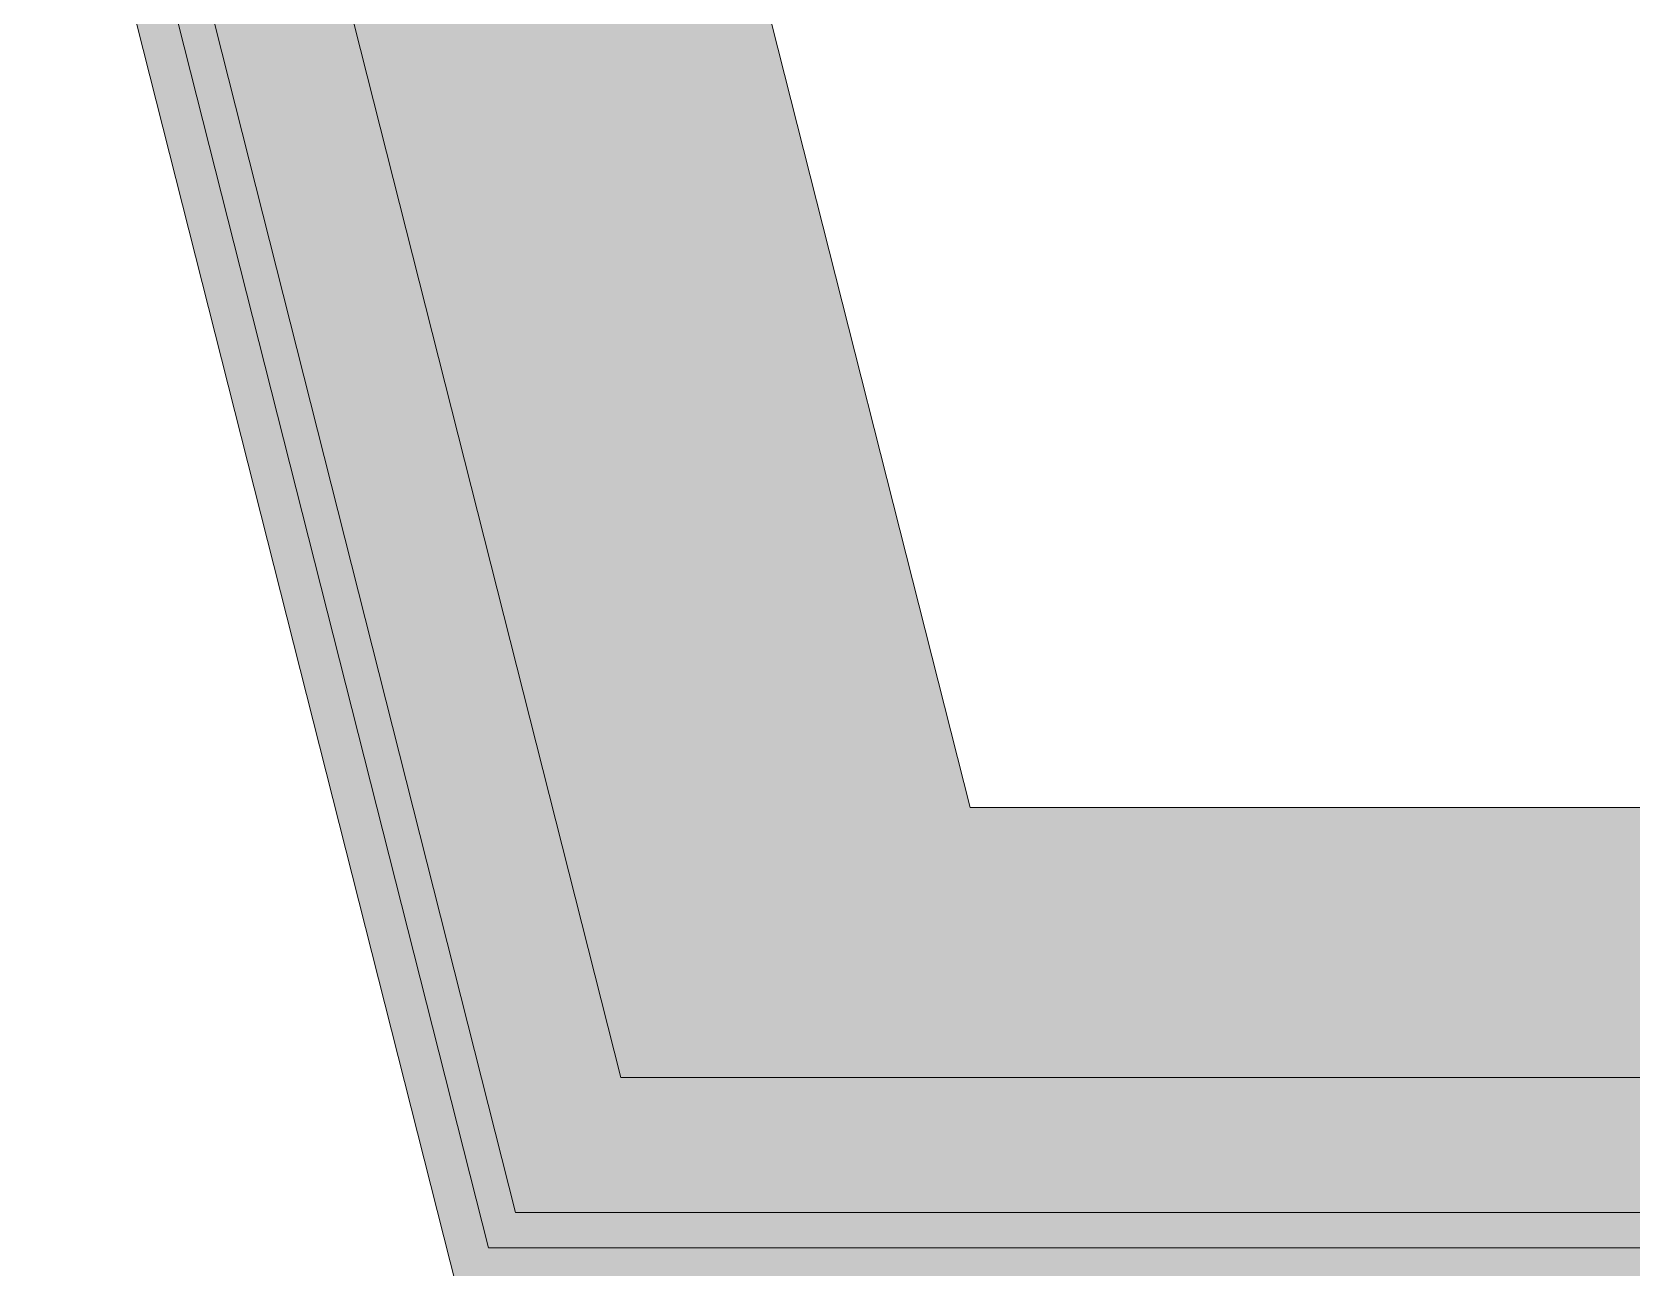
# Model space of a CAD drawing. Header units: metres. Extents: x -227.9 to -141.2, y 39.1 to 91.1.
# Drawn here: x -159.269 to -158.677, y 60.994 to 61.452 of the extents above; entities that cross this region are included whole.
import ezdxf

# ---------------------------------------------------------------- set-up
doc = ezdxf.new("R2010")
doc.units = ezdxf.units.M
doc.layers.add('A-WALL', color=7, linetype='Continuous', lineweight=5)
doc.layers.add('I-WALL', color=7, linetype='Continuous', lineweight=5)

msp = doc.modelspace()

# ---------------------------------------------------------------- hatches: boundary and pattern name
at = {"layer": 'I-WALL', "true_color": 0xaaaaaa}
for points in [[(-158.9218, 61.16498), (-159.06372, 61.72519), (-159.20912, 61.68835), (-159.07654, 61.16498), (-158.99292, 61.16498)], [(-159.10278, 61.06498), (-159.0512, 61.06498), (-159.19685, 61.63988), (-159.24531, 61.6276), (-159.12812, 61.16498)], [(-159.10353, 61.01498), (-159.09012, 61.01498), (-159.24212, 61.615), (-159.25472, 61.61181), (-159.14153, 61.16498)], [(-159.11571, 61.00198), (-159.10023, 61.00198), (-159.25472, 61.61181), (-159.26926, 61.60813), (-159.16019, 61.17756)], [(-158.58177, 61.06498), (-158.35935, 61.06498), (-158.38469, 61.16498), (-159.07654, 61.16498), (-159.0512, 61.06498), (-158.78734, 61.06498)], [(-158.39827, 61.01498), (-158.41093, 61.06498), (-159.10278, 61.06498), (-159.09012, 61.01498), (-158.41168, 61.01498)], [(-158.78734, 61.00198), (-158.40838, 61.00198), (-158.41168, 61.01498), (-159.10353, 61.01498), (-159.10023, 61.00198), (-158.89014, 61.00198)], [(-158.40458, 60.98698), (-158.40838, 61.00198), (-159.11571, 61.00198), (-159.11191, 60.98698), (-158.41232, 60.98698)]]:
    msp.add_hatch(color=253, dxfattribs=at).paths.add_polyline_path(points)

# ---------------------------------------------------------------- linework, layer by layer
at = {"layer": 'A-WALL'}
for p, q in [((-159.0512, 61.06498), (-159.20912, 61.68835)), ((-159.09012, 61.01498), (-159.24531, 61.6276)), ((-159.0512, 61.06498), (-158.35935, 61.06498)), ((-159.09012, 61.01498), (-158.39827, 61.01498))]:
    msp.add_line(p, q, dxfattribs=at)
at = {"layer": 'I-WALL', "lineweight": 13}
for p, q in [((-158.9218, 61.16498), (-159.10055, 61.87059)), ((-159.25472, 61.61181), (-159.10023, 61.00198)), ((-159.26558, 61.59359), (-159.11191, 60.98698)), ((-158.28153, 61.16498), (-158.9218, 61.16498)), ((-159.10023, 61.00198), (-158.40838, 61.00198))]:
    msp.add_line(p, q, dxfattribs=at)

doc.saveas('drawing.dxf')
